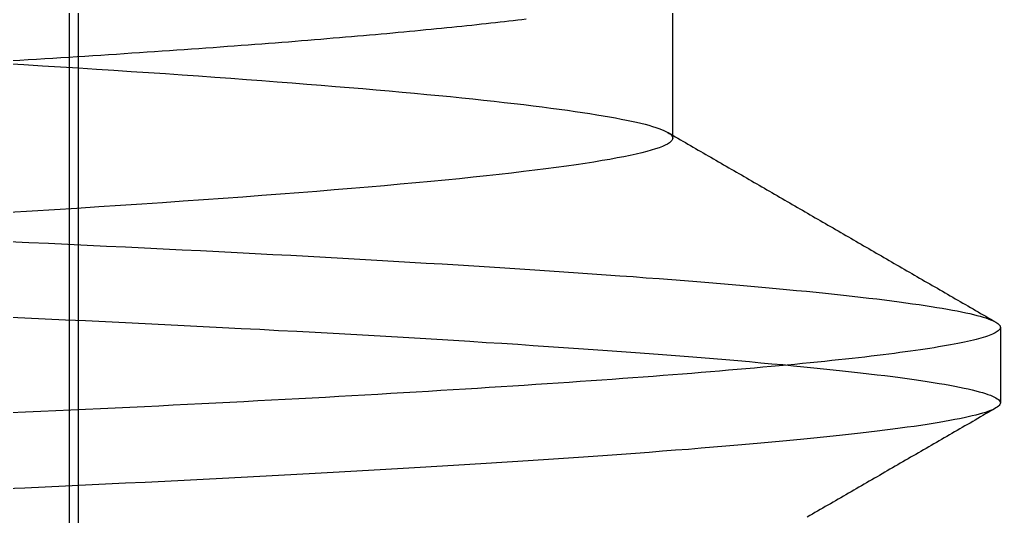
# Model space of a CAD drawing. Header units: millimetres. Extents: x 0 to 36.4, y -3.4 to 62.
# Drawn here: x 34.772 to 35.916, y 56.576 to 57.155 of the extents above; entities that cross this region are included whole.
import ezdxf

# ---------------------------------------------------------------- set-up
doc = ezdxf.new("R2010")
doc.units = ezdxf.units.MM

msp = doc.modelspace()

# ---------------------------------------------------------------- linework, layer by layer
at = {"color": 7, "linetype": 'Continuous'}
for p, q in [((34.8306, 54.7692), (34.8306, 59.8692)), ((34.8406, 59.7992), (34.8406, 52.4992)), ((35.5337, 57.0168), (35.5337, 57.1898)), ((35.3629, 57.1554), (35.358, 57.1548)), ((35.2582, 57.144), (35.2521, 57.1434)), ((35.2643, 57.1446), (35.2582, 57.144)), ((35.2704, 57.1452), (35.2643, 57.1446)), ((35.2763, 57.1458), (35.2704, 57.1452)), ((35.2822, 57.1464), (35.2763, 57.1458)), ((35.288, 57.147), (35.2822, 57.1464)), ((35.2938, 57.1476), (35.288, 57.147)), ((35.2995, 57.1482), (35.2938, 57.1476)), ((35.3052, 57.1488), (35.2995, 57.1482)), ((35.3107, 57.1494), (35.3052, 57.1488)), ((35.3162, 57.15), (35.3107, 57.1494)), ((35.3217, 57.1506), (35.3162, 57.15)), ((35.3271, 57.1512), (35.3217, 57.1506)), ((35.3324, 57.1518), (35.3271, 57.1512)), ((35.3376, 57.1524), (35.3324, 57.1518)), ((35.3428, 57.153), (35.3376, 57.1524)), ((35.3479, 57.1536), (35.3428, 57.153)), ((35.353, 57.1542), (35.3479, 57.1536)), ((35.358, 57.1548), (35.353, 57.1542)), ((35.1307, 57.1325), (35.1234, 57.1319)), ((35.138, 57.1331), (35.1307, 57.1325)), ((35.1452, 57.1337), (35.138, 57.1331)), ((35.1523, 57.1343), (35.1452, 57.1337)), ((35.1594, 57.1349), (35.1523, 57.1343)), ((35.1664, 57.1355), (35.1594, 57.1349)), ((35.1734, 57.1361), (35.1664, 57.1355)), ((35.1803, 57.1367), (35.1734, 57.1361)), ((35.1871, 57.1373), (35.1803, 57.1367)), ((35.1939, 57.1379), (35.1871, 57.1373)), ((35.2006, 57.1385), (35.1939, 57.1379)), ((35.2073, 57.1391), (35.2006, 57.1385)), ((35.2139, 57.1398), (35.2073, 57.1391)), ((35.2204, 57.1404), (35.2139, 57.1398)), ((35.2269, 57.141), (35.2204, 57.1404)), ((35.2333, 57.1416), (35.2269, 57.141)), ((35.2396, 57.1422), (35.2333, 57.1416)), ((35.2459, 57.1428), (35.2396, 57.1422)), ((35.2521, 57.1434), (35.2459, 57.1428)), ((34.9814, 57.121), (34.9729, 57.1204)), ((34.9897, 57.1216), (34.9814, 57.121)), ((34.9981, 57.1222), (34.9897, 57.1216)), ((35.0063, 57.1228), (34.9981, 57.1222)), ((35.0146, 57.1234), (35.0063, 57.1228)), ((35.0227, 57.124), (35.0146, 57.1234)), ((35.0308, 57.1246), (35.0227, 57.124)), ((35.0389, 57.1252), (35.0308, 57.1246)), ((35.0468, 57.1258), (35.0389, 57.1252)), ((35.0548, 57.1264), (35.0468, 57.1258)), ((35.0626, 57.127), (35.0548, 57.1264)), ((35.0704, 57.1276), (35.0626, 57.127)), ((35.0782, 57.1282), (35.0704, 57.1276)), ((35.0859, 57.1288), (35.0782, 57.1282)), ((35.0935, 57.1294), (35.0859, 57.1288)), ((35.101, 57.13), (35.0935, 57.1294)), ((35.1086, 57.1306), (35.101, 57.13)), ((35.116, 57.1313), (35.1086, 57.1306)), ((35.1234, 57.1319), (35.116, 57.1313)), ((34.8112, 57.1096), (34.8017, 57.1091)), ((34.8206, 57.1102), (34.8112, 57.1096)), ((34.83, 57.1108), (34.8206, 57.1102)), ((34.8394, 57.1114), (34.83, 57.1108)), ((34.8487, 57.112), (34.8394, 57.1114)), ((34.8579, 57.1126), (34.8487, 57.112)), ((34.8671, 57.1132), (34.8579, 57.1126)), ((34.8762, 57.1138), (34.8671, 57.1132)), ((34.8853, 57.1144), (34.8762, 57.1138)), ((34.8943, 57.115), (34.8853, 57.1144)), ((34.9033, 57.1156), (34.8943, 57.115)), ((34.9122, 57.1162), (34.9033, 57.1156)), ((34.921, 57.1168), (34.9122, 57.1162)), ((34.9298, 57.1174), (34.921, 57.1168)), ((34.9386, 57.118), (34.9298, 57.1174)), ((34.9472, 57.1186), (34.9386, 57.118)), ((34.9558, 57.1192), (34.9472, 57.1186)), ((34.9644, 57.1198), (34.9558, 57.1192)), ((34.9729, 57.1204), (34.9644, 57.1198)), ((34.7559, 57.1037), (34.7776, 57.1024)), ((34.7728, 57.1073), (34.7631, 57.1067)), ((34.7825, 57.1079), (34.7728, 57.1073)), ((34.7776, 57.1024), (34.799, 57.1011)), ((34.7921, 57.1085), (34.7825, 57.1079)), ((34.8017, 57.1091), (34.7921, 57.1085)), ((34.799, 57.1011), (34.8203, 57.0998)), ((34.8203, 57.0998), (34.8413, 57.0985)), ((34.8413, 57.0985), (34.862, 57.0972)), ((34.862, 57.0972), (34.8825, 57.0958)), ((34.8825, 57.0958), (34.9027, 57.0945)), ((34.9027, 57.0945), (34.9227, 57.0932)), ((34.9227, 57.0932), (34.9424, 57.0919)), ((34.9424, 57.0919), (34.9619, 57.0905)), ((34.9619, 57.0905), (34.981, 57.0892)), ((34.981, 57.0892), (34.9999, 57.0879)), ((34.9999, 57.0879), (35.0185, 57.0865)), ((35.0185, 57.0865), (35.0368, 57.0852)), ((35.0368, 57.0852), (35.0548, 57.0839)), ((35.0548, 57.0839), (35.0726, 57.0825)), ((35.0726, 57.0825), (35.09, 57.0812)), ((35.09, 57.0812), (35.1071, 57.0798)), ((35.1071, 57.0798), (35.124, 57.0785)), ((35.124, 57.0785), (35.1405, 57.0771)), ((35.1405, 57.0771), (35.1567, 57.0758)), ((35.1567, 57.0758), (35.1725, 57.0745)), ((35.1725, 57.0745), (35.1881, 57.0731)), ((35.1881, 57.0731), (35.2033, 57.0718)), ((35.2033, 57.0718), (35.2183, 57.0704)), ((35.2183, 57.0704), (35.2328, 57.0691)), ((35.2328, 57.0691), (35.2471, 57.0677)), ((35.2471, 57.0677), (35.261, 57.0664)), ((35.261, 57.0664), (35.2746, 57.0651)), ((35.2746, 57.0651), (35.2879, 57.0637)), ((35.2879, 57.0637), (35.3008, 57.0624)), ((35.3008, 57.0624), (35.3133, 57.0611)), ((35.3133, 57.0611), (35.3256, 57.0597)), ((35.3256, 57.0597), (35.3374, 57.0584)), ((35.3374, 57.0584), (35.349, 57.0571)), ((35.349, 57.0571), (35.3602, 57.0558)), ((35.3602, 57.0558), (35.371, 57.0544)), ((35.371, 57.0544), (35.3815, 57.0531)), ((35.3815, 57.0531), (35.3916, 57.0518)), ((35.3916, 57.0518), (35.4014, 57.0505)), ((35.4014, 57.0505), (35.4109, 57.0492)), ((35.4109, 57.0492), (35.4199, 57.0479)), ((35.4199, 57.0479), (35.4287, 57.0466)), ((35.4287, 57.0466), (35.437, 57.0454)), ((35.437, 57.0454), (35.4451, 57.0441)), ((35.4451, 57.0441), (35.4527, 57.0428)), ((35.4527, 57.0428), (35.46, 57.0416)), ((35.46, 57.0416), (35.467, 57.0403)), ((35.467, 57.0403), (35.4736, 57.039)), ((35.4736, 57.039), (35.4799, 57.0378)), ((35.4799, 57.0378), (35.4858, 57.0366)), ((35.4858, 57.0366), (35.4913, 57.0353)), ((35.4913, 57.0353), (35.4965, 57.0341)), ((35.4965, 57.0341), (35.5014, 57.0329)), ((35.5014, 57.0329), (35.5059, 57.0317)), ((35.5059, 57.0317), (35.5101, 57.0305)), ((35.5101, 57.0305), (35.5139, 57.0293)), ((35.5139, 57.0293), (35.5174, 57.0281)), ((35.5174, 57.0281), (35.5205, 57.0269)), ((35.5205, 57.0269), (35.5233, 57.0258)), ((35.5233, 57.0258), (35.5258, 57.0246)), ((35.5258, 57.0246), (35.5279, 57.0235)), ((35.5279, 57.0235), (35.5297, 57.0223)), ((35.528, 57.0235), (35.5279, 57.0235)), ((35.528, 57.0235), (35.5282, 57.0233)), ((35.5282, 57.0233), (35.5284, 57.0232)), ((35.5284, 57.0232), (35.5286, 57.023)), ((35.5286, 57.023), (35.5287, 57.023)), ((35.5287, 57.023), (35.5288, 57.0229)), ((35.5288, 57.0229), (35.5289, 57.0229)), ((35.5289, 57.0229), (35.5291, 57.0228)), ((35.5291, 57.0228), (35.5293, 57.0226)), ((35.5294, 57.0226), (35.5293, 57.0226)), ((35.5293, 57.0226), (35.5294, 57.0226)), ((35.5294, 57.0226), (35.5295, 57.0225)), ((35.5295, 57.0225), (35.5296, 57.0225)), ((35.5296, 57.0225), (35.5297, 57.0224)), ((35.5297, 57.0224), (35.5299, 57.0224)), ((35.5297, 57.0223), (35.5311, 57.0212)), ((35.5299, 57.0224), (35.53, 57.0223)), ((35.53, 57.0223), (35.53, 57.0222)), ((35.53, 57.0223), (35.5303, 57.022)), ((35.5304, 57.022), (35.5303, 57.022)), ((35.5303, 57.022), (35.5304, 57.022)), ((35.5304, 57.022), (35.5306, 57.022)), ((35.5306, 57.022), (35.5307, 57.0219)), ((35.5307, 57.0219), (35.5307, 57.0217)), ((35.5307, 57.0219), (35.531, 57.0216)), ((35.531, 57.0216), (35.5311, 57.0212)), ((35.5311, 57.0212), (35.5313, 57.0215)), ((35.5311, 57.0212), (35.5323, 57.0201)), ((35.5313, 57.0215), (35.5314, 57.0214)), ((35.5314, 57.0214), (35.5315, 57.0214)), ((35.5315, 57.0214), (35.5315, 57.0213)), ((35.5315, 57.0214), (35.5318, 57.0212)), ((35.5318, 57.0212), (35.5319, 57.0212)), ((35.5319, 57.0212), (35.5319, 57.0211)), ((35.5319, 57.0212), (35.5321, 57.021)), ((35.5321, 57.021), (35.5322, 57.021)), ((35.5322, 57.021), (35.5323, 57.0209)), ((35.5323, 57.0209), (35.5325, 57.0209)), ((35.5323, 57.0201), (35.5331, 57.019)), ((35.5325, 57.0209), (35.5327, 57.0207)), ((35.5327, 57.0207), (35.5329, 57.0206)), ((35.5329, 57.0206), (35.533, 57.0205)), ((35.533, 57.0205), (35.5331, 57.0204)), ((35.5331, 57.0204), (35.5332, 57.0204)), ((35.5331, 57.019), (35.5335, 57.0179)), ((35.5332, 57.0204), (35.5333, 57.0203)), ((35.5333, 57.0203), (35.5334, 57.0203)), ((35.5334, 57.0203), (35.5335, 57.0202)), ((35.5335, 57.0202), (35.5336, 57.0202)), ((35.5335, 57.0179), (35.5337, 57.0168)), ((35.5336, 57.0202), (35.5336, 57.0201)), ((35.5336, 57.0201), (35.5337, 57.0201)), ((35.5337, 57.0201), (35.5367, 57.0184)), ((35.5367, 57.0184), (35.5396, 57.0167)), ((35.5216, 57.007), (35.5178, 57.0056)), ((35.5248, 57.0085), (35.5216, 57.007)), ((35.5276, 57.0099), (35.5248, 57.0085)), ((35.5298, 57.0113), (35.5276, 57.0099)), ((35.5315, 57.0127), (35.5298, 57.0113)), ((35.5327, 57.0141), (35.5315, 57.0127)), ((35.5335, 57.0154), (35.5327, 57.0141)), ((35.5337, 57.0168), (35.5335, 57.0154)), ((35.5396, 57.0167), (35.5426, 57.0149)), ((35.5426, 57.0149), (35.5456, 57.0132)), ((35.5456, 57.0132), (35.5485, 57.0115)), ((35.5485, 57.0115), (35.5515, 57.0098)), ((35.5515, 57.0098), (35.5545, 57.0081)), ((35.5545, 57.0081), (35.5574, 57.0064)), ((35.5574, 57.0064), (35.5604, 57.0047)), ((35.4769, 56.9951), (35.4689, 56.9936)), ((35.4843, 56.9967), (35.4769, 56.9951)), ((35.4912, 56.9982), (35.4843, 56.9967)), ((35.4976, 56.9997), (35.4912, 56.9982)), ((35.5034, 57.0012), (35.4976, 56.9997)), ((35.5087, 57.0027), (35.5034, 57.0012)), ((35.5135, 57.0041), (35.5087, 57.0027)), ((35.5178, 57.0056), (35.5135, 57.0041)), ((35.5604, 57.0047), (35.5634, 57.0029)), ((35.5634, 57.0029), (35.5663, 57.0012)), ((35.5663, 57.0012), (35.5693, 56.9995)), ((35.5693, 56.9995), (35.5723, 56.9978)), ((35.5723, 56.9978), (35.5752, 56.9961)), ((35.5752, 56.9961), (35.5782, 56.9944)), ((35.4098, 56.9842), (35.398, 56.9826)), ((35.421, 56.9858), (35.4098, 56.9842)), ((35.4316, 56.9873), (35.421, 56.9858)), ((35.4417, 56.9889), (35.4316, 56.9873)), ((35.4513, 56.9905), (35.4417, 56.9889)), ((35.4604, 56.992), (35.4513, 56.9905)), ((35.4689, 56.9936), (35.4604, 56.992)), ((35.5782, 56.9944), (35.5812, 56.9926)), ((35.5812, 56.9926), (35.5841, 56.9909)), ((35.5841, 56.9909), (35.5871, 56.9892)), ((35.5871, 56.9892), (35.5901, 56.9875)), ((35.5901, 56.9875), (35.593, 56.9858)), ((35.593, 56.9858), (35.596, 56.9841)), ((35.596, 56.9841), (35.599, 56.9823)), ((35.3165, 56.9728), (35.301, 56.9712)), ((35.3314, 56.9745), (35.3165, 56.9728)), ((35.3458, 56.9761), (35.3314, 56.9745)), ((35.3596, 56.9777), (35.3458, 56.9761)), ((35.373, 56.9793), (35.3596, 56.9777)), ((35.3858, 56.981), (35.373, 56.9793)), ((35.398, 56.9826), (35.3858, 56.981)), ((35.599, 56.9823), (35.6019, 56.9806)), ((35.6019, 56.9806), (35.6049, 56.9789)), ((35.6049, 56.9789), (35.6079, 56.9772)), ((35.6079, 56.9772), (35.6108, 56.9755)), ((35.6108, 56.9755), (35.6138, 56.9738)), ((35.6138, 56.9738), (35.6168, 56.972)), ((35.1977, 56.9613), (35.1787, 56.9596)), ((35.2162, 56.9629), (35.1977, 56.9613)), ((35.2342, 56.9646), (35.2162, 56.9629)), ((35.2516, 56.9662), (35.2342, 56.9646)), ((35.2686, 56.9679), (35.2516, 56.9662)), ((35.2851, 56.9695), (35.2686, 56.9679)), ((35.301, 56.9712), (35.2851, 56.9695)), ((35.6168, 56.972), (35.6197, 56.9703)), ((35.6197, 56.9703), (35.6227, 56.9686)), ((35.6227, 56.9686), (35.6256, 56.9669)), ((35.6256, 56.9669), (35.6286, 56.9652)), ((35.6286, 56.9652), (35.6316, 56.9635)), ((35.6316, 56.9635), (35.6345, 56.9618)), ((35.6345, 56.9618), (35.6375, 56.96)), ((35.0548, 56.9497), (35.0325, 56.948)), ((35.0766, 56.9513), (35.0548, 56.9497)), ((35.098, 56.953), (35.0766, 56.9513)), ((35.1189, 56.9546), (35.098, 56.953)), ((35.1393, 56.9563), (35.1189, 56.9546)), ((35.1592, 56.9579), (35.1393, 56.9563)), ((35.1787, 56.9596), (35.1592, 56.9579)), ((35.6375, 56.96), (35.6405, 56.9583)), ((35.6405, 56.9583), (35.6434, 56.9566)), ((35.6434, 56.9566), (35.6464, 56.9549)), ((35.6464, 56.9549), (35.6494, 56.9532)), ((35.6494, 56.9532), (35.6523, 56.9515)), ((35.6523, 56.9515), (35.6553, 56.9497)), ((35.6553, 56.9497), (35.6583, 56.948)), ((34.89, 56.9382), (34.8648, 56.9366)), ((34.9148, 56.9398), (34.89, 56.9382)), ((34.9392, 56.9414), (34.9148, 56.9398)), ((34.9632, 56.9431), (34.9392, 56.9414)), ((34.9867, 56.9447), (34.9632, 56.9431)), ((35.0099, 56.9464), (34.9867, 56.9447)), ((35.0325, 56.948), (35.0099, 56.9464)), ((35.6583, 56.948), (35.6612, 56.9463)), ((35.6612, 56.9463), (35.6642, 56.9446)), ((35.6642, 56.9446), (35.6672, 56.9429)), ((35.6672, 56.9429), (35.6701, 56.9412)), ((35.6701, 56.9412), (35.6731, 56.9394)), ((35.6731, 56.9394), (35.6761, 56.9377)), ((34.787, 56.9317), (34.7604, 56.9301)), ((34.8133, 56.9333), (34.787, 56.9317)), ((34.8393, 56.9349), (34.8133, 56.9333)), ((34.8648, 56.9366), (34.8393, 56.9349)), ((35.6761, 56.9377), (35.679, 56.936)), ((35.679, 56.936), (35.682, 56.9343)), ((35.682, 56.9343), (35.685, 56.9326)), ((35.685, 56.9326), (35.6879, 56.9309)), ((35.6879, 56.9309), (35.6909, 56.9292)), ((35.6909, 56.9292), (35.6939, 56.9274)), ((35.6939, 56.9274), (35.6968, 56.9257)), ((35.6968, 56.9257), (35.6998, 56.924)), ((35.6998, 56.924), (35.7028, 56.9223)), ((35.7028, 56.9223), (35.7057, 56.9206)), ((35.7057, 56.9206), (35.7087, 56.9189)), ((35.7087, 56.9189), (35.7117, 56.9171)), ((35.7117, 56.9171), (35.7146, 56.9154)), ((35.7146, 56.9154), (35.7176, 56.9137)), ((35.7176, 56.9137), (35.7206, 56.912)), ((35.7206, 56.912), (35.7235, 56.9103)), ((35.7235, 56.9103), (35.7265, 56.9086)), ((35.7265, 56.9086), (35.7295, 56.9068)), ((35.7295, 56.9068), (35.7324, 56.9051)), ((35.7324, 56.9051), (35.7354, 56.9034)), ((34.7602, 56.8963), (34.7832, 56.8952)), ((34.7832, 56.8952), (34.8061, 56.8942)), ((34.8061, 56.8942), (34.8288, 56.8931)), ((34.8288, 56.8931), (34.8514, 56.8921)), ((34.8514, 56.8921), (34.8738, 56.891)), ((35.7354, 56.9034), (35.7384, 56.9017)), ((35.7384, 56.9017), (35.7413, 56.9)), ((35.7413, 56.9), (35.7443, 56.8983)), ((35.7443, 56.8983), (35.7473, 56.8966)), ((35.7473, 56.8966), (35.7502, 56.8948)), ((35.7502, 56.8948), (35.7532, 56.8931)), ((35.7532, 56.8931), (35.7562, 56.8914)), ((34.8738, 56.891), (34.896, 56.8899)), ((34.896, 56.8899), (34.9181, 56.8889)), ((34.9181, 56.8889), (34.94, 56.8878)), ((34.94, 56.8878), (34.9618, 56.8867)), ((34.9618, 56.8867), (34.9834, 56.8856)), ((34.9834, 56.8856), (35.0048, 56.8845)), ((35.0048, 56.8845), (35.026, 56.8834)), ((35.026, 56.8834), (35.047, 56.8824)), ((35.047, 56.8824), (35.0678, 56.8813)), ((35.0678, 56.8813), (35.0885, 56.8802)), ((35.7562, 56.8914), (35.7591, 56.8897)), ((35.7591, 56.8897), (35.7621, 56.888)), ((35.7621, 56.888), (35.7651, 56.8863)), ((35.7651, 56.8863), (35.768, 56.8845)), ((35.768, 56.8845), (35.771, 56.8828)), ((35.771, 56.8828), (35.774, 56.8811)), ((35.774, 56.8811), (35.7769, 56.8794)), ((35.0885, 56.8802), (35.109, 56.879)), ((35.109, 56.879), (35.1292, 56.8779)), ((35.1292, 56.8779), (35.1493, 56.8768)), ((35.1493, 56.8768), (35.1691, 56.8757)), ((35.1691, 56.8757), (35.1887, 56.8746)), ((35.1887, 56.8746), (35.2082, 56.8735)), ((35.2082, 56.8735), (35.2274, 56.8723)), ((35.2274, 56.8723), (35.2464, 56.8712)), ((35.2464, 56.8712), (35.2651, 56.8701)), ((35.2651, 56.8701), (35.2837, 56.869)), ((35.7769, 56.8794), (35.7799, 56.8777)), ((35.7799, 56.8777), (35.7829, 56.876)), ((35.7829, 56.876), (35.7858, 56.8743)), ((35.7858, 56.8743), (35.7888, 56.8725)), ((35.7888, 56.8725), (35.7918, 56.8708)), ((35.7918, 56.8708), (35.7947, 56.8691)), ((35.2837, 56.869), (35.302, 56.8678)), ((35.302, 56.8678), (35.3201, 56.8667)), ((35.3201, 56.8667), (35.3379, 56.8656)), ((35.3379, 56.8656), (35.3555, 56.8644)), ((35.3555, 56.8644), (35.3729, 56.8633)), ((35.3729, 56.8633), (35.39, 56.8621)), ((35.39, 56.8621), (35.4069, 56.861)), ((35.4069, 56.861), (35.4235, 56.8598)), ((35.4235, 56.8598), (35.4399, 56.8587)), ((35.4399, 56.8587), (35.4561, 56.8576)), ((35.7947, 56.8691), (35.7977, 56.8674)), ((35.7977, 56.8674), (35.8006, 56.8657)), ((35.8006, 56.8657), (35.8036, 56.864)), ((35.8036, 56.864), (35.8066, 56.8622)), ((35.8066, 56.8622), (35.8095, 56.8605)), ((35.8095, 56.8605), (35.8125, 56.8588)), ((35.8125, 56.8588), (35.8155, 56.8571)), ((35.4561, 56.8576), (35.4719, 56.8564)), ((35.4719, 56.8564), (35.4876, 56.8553)), ((35.4876, 56.8553), (35.5029, 56.8541)), ((35.5029, 56.8541), (35.518, 56.853)), ((35.518, 56.853), (35.5328, 56.8518)), ((35.5328, 56.8518), (35.5474, 56.8507)), ((35.5474, 56.8507), (35.5617, 56.8496)), ((35.5617, 56.8496), (35.5757, 56.8484)), ((35.5757, 56.8484), (35.5895, 56.8473)), ((35.5895, 56.8473), (35.603, 56.8461)), ((35.8155, 56.8571), (35.8184, 56.8554)), ((35.8184, 56.8554), (35.8214, 56.8537)), ((35.8214, 56.8537), (35.8244, 56.852)), ((35.8244, 56.852), (35.8273, 56.8502)), ((35.8273, 56.8502), (35.8303, 56.8485)), ((35.8303, 56.8485), (35.8333, 56.8468)), ((35.8333, 56.8468), (35.8362, 56.8451)), ((35.603, 56.8461), (35.6162, 56.845)), ((35.6162, 56.845), (35.6291, 56.8439)), ((35.6291, 56.8439), (35.6418, 56.8427)), ((35.6418, 56.8427), (35.6541, 56.8416)), ((35.6541, 56.8416), (35.6662, 56.8405)), ((35.6662, 56.8405), (35.678, 56.8393)), ((35.678, 56.8393), (35.6896, 56.8382)), ((35.6896, 56.8382), (35.7008, 56.8371)), ((35.7008, 56.8371), (35.7118, 56.836)), ((35.7118, 56.836), (35.7224, 56.8348)), ((35.8362, 56.8451), (35.8392, 56.8434)), ((35.8392, 56.8434), (35.8422, 56.8417)), ((35.8422, 56.8417), (35.8451, 56.8399)), ((35.8451, 56.8399), (35.8481, 56.8382)), ((35.8481, 56.8382), (35.8511, 56.8365)), ((35.8511, 56.8365), (35.854, 56.8348)), ((35.7224, 56.8348), (35.7328, 56.8337)), ((35.7328, 56.8337), (35.7429, 56.8326)), ((35.7429, 56.8326), (35.7527, 56.8315)), ((35.7527, 56.8315), (35.7623, 56.8304)), ((35.7623, 56.8304), (35.7715, 56.8293)), ((35.7715, 56.8293), (35.7804, 56.8282)), ((35.7804, 56.8282), (35.7891, 56.8271)), ((35.7891, 56.8271), (35.7975, 56.826)), ((35.7975, 56.826), (35.8055, 56.8249)), ((35.8055, 56.8249), (35.8133, 56.8238)), ((35.8133, 56.8238), (35.8208, 56.8227)), ((35.854, 56.8348), (35.857, 56.8331)), ((35.857, 56.8331), (35.86, 56.8314)), ((35.86, 56.8314), (35.8629, 56.8296)), ((35.8629, 56.8296), (35.8659, 56.8279)), ((35.8659, 56.8279), (35.8689, 56.8262)), ((35.8689, 56.8262), (35.8718, 56.8245)), ((35.8718, 56.8245), (35.8748, 56.8228)), ((35.8208, 56.8227), (35.828, 56.8217)), ((35.828, 56.8217), (35.8349, 56.8206)), ((35.8349, 56.8206), (35.8415, 56.8195)), ((35.8415, 56.8195), (35.8479, 56.8185)), ((35.8479, 56.8185), (35.8539, 56.8174)), ((35.8539, 56.8174), (35.8597, 56.8163)), ((35.8597, 56.8163), (35.8651, 56.8153)), ((35.8651, 56.8153), (35.8703, 56.8143)), ((35.8703, 56.8143), (35.8752, 56.8132)), ((35.8748, 56.8228), (35.8778, 56.8211)), ((35.8752, 56.8132), (35.8798, 56.8122)), ((35.8778, 56.8211), (35.8807, 56.8194)), ((35.8798, 56.8122), (35.8841, 56.8112)), ((35.8807, 56.8194), (35.8837, 56.8176)), ((35.8837, 56.8176), (35.8867, 56.8159)), ((35.8867, 56.8159), (35.8896, 56.8142)), ((35.8896, 56.8142), (35.8926, 56.8125)), ((35.8926, 56.8125), (35.8956, 56.8108)), ((34.7546, 56.8083), (34.7785, 56.8072)), ((34.7785, 56.8072), (34.8023, 56.8061)), ((34.8023, 56.8061), (34.8259, 56.8051)), ((34.8259, 56.8051), (34.8494, 56.804)), ((34.8494, 56.804), (34.8727, 56.8029)), ((34.8727, 56.8029), (34.8958, 56.8018)), ((34.8958, 56.8018), (34.9188, 56.8006)), ((35.8841, 56.8112), (35.8882, 56.8101)), ((35.8882, 56.8101), (35.8919, 56.8091)), ((35.8919, 56.8091), (35.8954, 56.8081)), ((35.8954, 56.8081), (35.8986, 56.8071)), ((35.8956, 56.8108), (35.8985, 56.8091)), ((35.8985, 56.8091), (35.9015, 56.8073)), ((35.8986, 56.8071), (35.9015, 56.8061)), ((35.9015, 56.8073), (35.9045, 56.8056)), ((35.9015, 56.8061), (35.9041, 56.8051)), ((35.9041, 56.8051), (35.9065, 56.8042)), ((35.9045, 56.8056), (35.9074, 56.8039)), ((35.9065, 56.8042), (35.9086, 56.8032)), ((35.9074, 56.8039), (35.9104, 56.8022)), ((35.9086, 56.8032), (35.9104, 56.8022)), ((35.9104, 56.8022), (35.9116, 56.8015)), ((35.9116, 56.8015), (35.9127, 56.8007)), ((35.9127, 56.8007), (35.9135, 56.8)), ((34.9188, 56.8006), (34.9416, 56.7995)), ((34.9416, 56.7995), (34.9642, 56.7984)), ((34.9642, 56.7984), (34.9866, 56.7973)), ((34.9866, 56.7973), (35.0088, 56.7961)), ((35.0088, 56.7961), (35.0308, 56.795)), ((35.0308, 56.795), (35.0526, 56.7939)), ((35.0526, 56.7939), (35.0742, 56.7927)), ((35.0742, 56.7927), (35.0956, 56.7916)), ((35.0956, 56.7916), (35.1168, 56.7904)), ((35.1168, 56.7904), (35.1378, 56.7893)), ((35.1378, 56.7893), (35.1585, 56.7881)), ((35.9094, 56.7898), (35.9079, 56.7891)), ((35.9107, 56.7906), (35.9094, 56.7898)), ((35.9119, 56.7913), (35.9107, 56.7906)), ((35.9129, 56.792), (35.9119, 56.7913)), ((35.9138, 56.7928), (35.9129, 56.792)), ((35.9135, 56.8), (35.9143, 56.7993)), ((35.9144, 56.7935), (35.9138, 56.7928)), ((35.9143, 56.7993), (35.9148, 56.7985)), ((35.915, 56.7942), (35.9144, 56.7935)), ((35.9148, 56.7985), (35.9152, 56.7978)), ((35.9153, 56.795), (35.915, 56.7942)), ((35.9152, 56.7978), (35.9155, 56.7971)), ((35.9155, 56.7957), (35.9153, 56.795)), ((35.9155, 56.7971), (35.9156, 56.7964)), ((35.9156, 56.7964), (35.9155, 56.7957)), ((35.9156, 56.7964), (35.9156, 56.7081)), ((35.1585, 56.7881), (35.179, 56.7869)), ((35.179, 56.7869), (35.1993, 56.7858)), ((35.1993, 56.7858), (35.2194, 56.7846)), ((35.2194, 56.7846), (35.2392, 56.7834)), ((35.2392, 56.7834), (35.2588, 56.7823)), ((35.2588, 56.7823), (35.2781, 56.7811)), ((35.2781, 56.7811), (35.2972, 56.7799)), ((35.2972, 56.7799), (35.3161, 56.7787)), ((35.3161, 56.7787), (35.3347, 56.7776)), ((35.8698, 56.7782), (35.8659, 56.7774)), ((35.8737, 56.779), (35.8698, 56.7782)), ((35.8773, 56.7798), (35.8737, 56.779)), ((35.8808, 56.7806), (35.8773, 56.7798)), ((35.8841, 56.7814), (35.8808, 56.7806)), ((35.8872, 56.7822), (35.8841, 56.7814)), ((35.8902, 56.7829), (35.8872, 56.7822)), ((35.893, 56.7837), (35.8902, 56.7829)), ((35.8956, 56.7845), (35.893, 56.7837)), ((35.8981, 56.7853), (35.8956, 56.7845)), ((35.9004, 56.786), (35.8981, 56.7853)), ((35.9025, 56.7868), (35.9004, 56.786)), ((35.9045, 56.7876), (35.9025, 56.7868)), ((35.9063, 56.7883), (35.9045, 56.7876)), ((35.9079, 56.7891), (35.9063, 56.7883)), ((35.3347, 56.7776), (35.353, 56.7764)), ((35.353, 56.7764), (35.3711, 56.7752)), ((35.3711, 56.7752), (35.389, 56.774)), ((35.389, 56.774), (35.4065, 56.7728)), ((35.4065, 56.7728), (35.4238, 56.7716)), ((35.4238, 56.7716), (35.4408, 56.7704)), ((35.4408, 56.7704), (35.4576, 56.7693)), ((35.4576, 56.7693), (35.474, 56.7681)), ((35.474, 56.7681), (35.4902, 56.7669)), ((35.4902, 56.7669), (35.5061, 56.7657)), ((35.7986, 56.7667), (35.7922, 56.7659)), ((35.8048, 56.7676), (35.7986, 56.7667)), ((35.8108, 56.7684), (35.8048, 56.7676)), ((35.8167, 56.7692), (35.8108, 56.7684)), ((35.8224, 56.7701), (35.8167, 56.7692)), ((35.8279, 56.7709), (35.8224, 56.7701)), ((35.8332, 56.7717), (35.8279, 56.7709)), ((35.8384, 56.7725), (35.8332, 56.7717)), ((35.8434, 56.7734), (35.8384, 56.7725)), ((35.8482, 56.7742), (35.8434, 56.7734)), ((35.8529, 56.775), (35.8482, 56.7742)), ((35.8574, 56.7758), (35.8529, 56.775)), ((35.8617, 56.7766), (35.8574, 56.7758)), ((35.8659, 56.7774), (35.8617, 56.7766)), ((35.5061, 56.7657), (35.5218, 56.7645)), ((35.5218, 56.7645), (35.5371, 56.7633)), ((35.5371, 56.7633), (35.5522, 56.7621)), ((35.5522, 56.7621), (35.5669, 56.7609)), ((35.5669, 56.7609), (35.5814, 56.7598)), ((35.5814, 56.7598), (35.5956, 56.7586)), ((35.5956, 56.7586), (35.6095, 56.7574)), ((35.6095, 56.7574), (35.623, 56.7562)), ((35.623, 56.7562), (35.6363, 56.755)), ((35.6363, 56.755), (35.6493, 56.7538)), ((35.7024, 56.7556), (35.6938, 56.7548)), ((35.7108, 56.7565), (35.7024, 56.7556)), ((35.719, 56.7574), (35.7108, 56.7565)), ((35.7271, 56.7582), (35.719, 56.7574)), ((35.735, 56.7591), (35.7271, 56.7582)), ((35.7428, 56.7599), (35.735, 56.7591)), ((35.7504, 56.7608), (35.7428, 56.7599)), ((35.7578, 56.7616), (35.7504, 56.7608)), ((35.765, 56.7625), (35.7578, 56.7616)), ((35.7721, 56.7633), (35.765, 56.7625)), ((35.7789, 56.7642), (35.7721, 56.7633)), ((35.7857, 56.765), (35.7789, 56.7642)), ((35.7922, 56.7659), (35.7857, 56.765)), ((35.5777, 56.7443), (35.5669, 56.7434)), ((35.5883, 56.7452), (35.5777, 56.7443)), ((35.5987, 56.7461), (35.5883, 56.7452)), ((35.6089, 56.7469), (35.5987, 56.7461)), ((35.619, 56.7478), (35.6089, 56.7469)), ((35.6289, 56.7487), (35.619, 56.7478)), ((35.6387, 56.7496), (35.6289, 56.7487)), ((35.6483, 56.7504), (35.6387, 56.7496)), ((35.6577, 56.7513), (35.6483, 56.7504)), ((35.6493, 56.7538), (35.662, 56.7527)), ((35.667, 56.7522), (35.6577, 56.7513)), ((35.662, 56.7527), (35.6744, 56.7515)), ((35.6761, 56.753), (35.667, 56.7522)), ((35.6744, 56.7515), (35.6864, 56.7503)), ((35.685, 56.7539), (35.6761, 56.753)), ((35.6938, 56.7548), (35.685, 56.7539)), ((35.6864, 56.7503), (35.6982, 56.7491)), ((35.6982, 56.7491), (35.7096, 56.748)), ((35.7096, 56.748), (35.7208, 56.7468)), ((35.7208, 56.7468), (35.7316, 56.7457)), ((35.7316, 56.7457), (35.7421, 56.7445)), ((35.7421, 56.7445), (35.7524, 56.7433)), ((35.4259, 56.7329), (35.4131, 56.732)), ((35.4385, 56.7338), (35.4259, 56.7329)), ((35.4509, 56.7346), (35.4385, 56.7338)), ((35.4632, 56.7355), (35.4509, 56.7346)), ((35.4754, 56.7364), (35.4632, 56.7355)), ((35.4874, 56.7373), (35.4754, 56.7364)), ((35.4992, 56.7382), (35.4874, 56.7373)), ((35.5109, 56.739), (35.4992, 56.7382)), ((35.5224, 56.7399), (35.5109, 56.739)), ((35.5338, 56.7408), (35.5224, 56.7399)), ((35.545, 56.7417), (35.5338, 56.7408)), ((35.5561, 56.7425), (35.545, 56.7417)), ((35.5669, 56.7434), (35.5561, 56.7425)), ((35.7524, 56.7433), (35.7623, 56.7422)), ((35.7623, 56.7422), (35.7719, 56.741)), ((35.7719, 56.741), (35.7811, 56.7399)), ((35.7811, 56.7399), (35.7901, 56.7388)), ((35.7901, 56.7388), (35.7987, 56.7376)), ((35.7987, 56.7376), (35.8071, 56.7365)), ((35.8071, 56.7365), (35.8151, 56.7354)), ((35.8151, 56.7354), (35.8228, 56.7342)), ((35.8228, 56.7342), (35.8302, 56.7331)), ((35.8302, 56.7331), (35.8373, 56.732)), ((35.2491, 56.7215), (35.2345, 56.7206)), ((35.2635, 56.7224), (35.2491, 56.7215)), ((35.2778, 56.7232), (35.2635, 56.7224)), ((35.292, 56.7241), (35.2778, 56.7232)), ((35.306, 56.725), (35.292, 56.7241)), ((35.3199, 56.7259), (35.306, 56.725)), ((35.3336, 56.7267), (35.3199, 56.7259)), ((35.3472, 56.7276), (35.3336, 56.7267)), ((35.3607, 56.7285), (35.3472, 56.7276)), ((35.374, 56.7294), (35.3607, 56.7285)), ((35.3872, 56.7302), (35.374, 56.7294)), ((35.4002, 56.7311), (35.3872, 56.7302)), ((35.4131, 56.732), (35.4002, 56.7311)), ((35.8373, 56.732), (35.8441, 56.7309)), ((35.8441, 56.7309), (35.8505, 56.7298)), ((35.8505, 56.7298), (35.8567, 56.7287)), ((35.8567, 56.7287), (35.8625, 56.7276)), ((35.8625, 56.7276), (35.868, 56.7265)), ((35.868, 56.7265), (35.8732, 56.7255)), ((35.8732, 56.7255), (35.8781, 56.7244)), ((35.8781, 56.7244), (35.8827, 56.7233)), ((35.8827, 56.7233), (35.887, 56.7222)), ((35.887, 56.7222), (35.891, 56.7212)), ((35.891, 56.7212), (35.8947, 56.7201)), ((35.0339, 56.7095), (35.0176, 56.7087)), ((35.05, 56.7104), (35.0339, 56.7095)), ((35.0661, 56.7112), (35.05, 56.7104)), ((35.082, 56.7121), (35.0661, 56.7112)), ((35.0978, 56.7129), (35.082, 56.7121)), ((35.1134, 56.7138), (35.0978, 56.7129)), ((35.129, 56.7146), (35.1134, 56.7138)), ((35.1444, 56.7155), (35.129, 56.7146)), ((35.1598, 56.7163), (35.1444, 56.7155)), ((35.175, 56.7172), (35.1598, 56.7163)), ((35.19, 56.7181), (35.175, 56.7172)), ((35.205, 56.7189), (35.19, 56.7181)), ((35.2198, 56.7198), (35.205, 56.7189)), ((35.2345, 56.7206), (35.2198, 56.7198)), ((35.8947, 56.7201), (35.8981, 56.7191)), ((35.8981, 56.7191), (35.9011, 56.7181)), ((35.9011, 56.7181), (35.9039, 56.717)), ((35.9039, 56.717), (35.9064, 56.716)), ((35.9064, 56.716), (35.9086, 56.715)), ((35.9086, 56.715), (35.9104, 56.714)), ((35.9104, 56.714), (35.912, 56.713)), ((35.912, 56.713), (35.9133, 56.712)), ((35.9133, 56.712), (35.9143, 56.711)), ((35.9143, 56.711), (35.915, 56.71)), ((35.915, 56.71), (35.9155, 56.7091)), ((34.7971, 56.698), (34.7795, 56.6972)), ((34.8146, 56.6988), (34.7971, 56.698)), ((34.8321, 56.6996), (34.8146, 56.6988)), ((34.8494, 56.7004), (34.8321, 56.6996)), ((34.8667, 56.7012), (34.8494, 56.7004)), ((34.8839, 56.702), (34.8667, 56.7012)), ((34.9009, 56.7029), (34.8839, 56.702)), ((34.9179, 56.7037), (34.9009, 56.7029)), ((34.9348, 56.7045), (34.9179, 56.7037)), ((34.9516, 56.7053), (34.9348, 56.7045)), ((34.9682, 56.7062), (34.9516, 56.7053)), ((34.9848, 56.707), (34.9682, 56.7062)), ((35.0013, 56.7078), (34.9848, 56.707)), ((35.0176, 56.7087), (35.0013, 56.7078)), ((35.9011, 56.6981), (35.8981, 56.6971)), ((35.9039, 56.6991), (35.9011, 56.6981)), ((35.9044, 56.6987), (35.9014, 56.6969)), ((35.9064, 56.7002), (35.9039, 56.6991)), ((35.9074, 56.7004), (35.9044, 56.6987)), ((35.9086, 56.7012), (35.9064, 56.7002)), ((35.9104, 56.7022), (35.9074, 56.7004)), ((35.9104, 56.7022), (35.9086, 56.7012)), ((35.912, 56.7032), (35.9104, 56.7022)), ((35.9133, 56.7042), (35.912, 56.7032)), ((35.9143, 56.7052), (35.9133, 56.7042)), ((35.915, 56.7062), (35.9143, 56.7052)), ((35.9155, 56.7071), (35.915, 56.7062)), ((35.9155, 56.7091), (35.9156, 56.7081)), ((35.9156, 56.7081), (35.9155, 56.7071)), ((34.7795, 56.6972), (34.7618, 56.6964)), ((35.8505, 56.6864), (35.8441, 56.6853)), ((35.8567, 56.6875), (35.8505, 56.6864)), ((35.8625, 56.6886), (35.8567, 56.6875)), ((35.868, 56.6896), (35.8625, 56.6886)), ((35.8732, 56.6907), (35.868, 56.6896)), ((35.8781, 56.6918), (35.8732, 56.6907)), ((35.8827, 56.6929), (35.8781, 56.6918)), ((35.8833, 56.6865), (35.8803, 56.6847)), ((35.887, 56.6939), (35.8827, 56.6929)), ((35.8863, 56.6882), (35.8833, 56.6865)), ((35.8893, 56.69), (35.8863, 56.6882)), ((35.891, 56.695), (35.887, 56.6939)), ((35.8923, 56.6917), (35.8893, 56.69)), ((35.8947, 56.696), (35.891, 56.695)), ((35.8953, 56.6935), (35.8923, 56.6917)), ((35.8981, 56.6971), (35.8947, 56.696)), ((35.8983, 56.6952), (35.8953, 56.6935)), ((35.9014, 56.6969), (35.8983, 56.6952)), ((35.7719, 56.6751), (35.7623, 56.674)), ((35.7811, 56.6763), (35.7719, 56.6751)), ((35.7901, 56.6774), (35.7811, 56.6763)), ((35.7987, 56.6785), (35.7901, 56.6774)), ((35.8071, 56.6797), (35.7987, 56.6785)), ((35.8151, 56.6808), (35.8071, 56.6797)), ((35.8228, 56.6819), (35.8151, 56.6808)), ((35.8302, 56.683), (35.8228, 56.6819)), ((35.8373, 56.6842), (35.8302, 56.683)), ((35.8441, 56.6853), (35.8373, 56.6842)), ((35.8652, 56.676), (35.8622, 56.6743)), ((35.8682, 56.6778), (35.8652, 56.676)), ((35.8712, 56.6795), (35.8682, 56.6778)), ((35.8742, 56.6813), (35.8712, 56.6795)), ((35.8773, 56.683), (35.8742, 56.6813)), ((35.8803, 56.6847), (35.8773, 56.683)), ((35.662, 56.6635), (35.6493, 56.6623)), ((35.6744, 56.6647), (35.662, 56.6635)), ((35.6864, 56.6659), (35.6744, 56.6647)), ((35.6982, 56.667), (35.6864, 56.6659)), ((35.7096, 56.6682), (35.6982, 56.667)), ((35.7208, 56.6694), (35.7096, 56.6682)), ((35.7316, 56.6705), (35.7208, 56.6694)), ((35.7421, 56.6717), (35.7316, 56.6705)), ((35.7524, 56.6728), (35.7421, 56.6717)), ((35.7623, 56.674), (35.7524, 56.6728)), ((35.8441, 56.6638), (35.8411, 56.6621)), ((35.8471, 56.6656), (35.8441, 56.6638)), ((35.8501, 56.6673), (35.8471, 56.6656)), ((35.8531, 56.6691), (35.8501, 56.6673)), ((35.8562, 56.6708), (35.8531, 56.6691)), ((35.8592, 56.6725), (35.8562, 56.6708)), ((35.8622, 56.6743), (35.8592, 56.6725)), ((35.5371, 56.6529), (35.5218, 56.6517)), ((35.5522, 56.654), (35.5371, 56.6529)), ((35.5669, 56.6552), (35.5522, 56.654)), ((35.5814, 56.6564), (35.5669, 56.6552)), ((35.5956, 56.6576), (35.5814, 56.6564)), ((35.6095, 56.6588), (35.5956, 56.6576)), ((35.623, 56.66), (35.6095, 56.6588)), ((35.6363, 56.6612), (35.623, 56.66)), ((35.6493, 56.6623), (35.6363, 56.6612)), ((35.826, 56.6534), (35.823, 56.6516)), ((35.829, 56.6551), (35.826, 56.6534)), ((35.8321, 56.6569), (35.829, 56.6551)), ((35.8351, 56.6586), (35.8321, 56.6569)), ((35.8381, 56.6603), (35.8351, 56.6586)), ((35.8411, 56.6621), (35.8381, 56.6603)), ((35.3711, 56.641), (35.353, 56.6398)), ((35.389, 56.6422), (35.3711, 56.641)), ((35.4065, 56.6433), (35.389, 56.6422)), ((35.4238, 56.6445), (35.4065, 56.6433)), ((35.4408, 56.6457), (35.4238, 56.6445)), ((35.4576, 56.6469), (35.4408, 56.6457)), ((35.474, 56.6481), (35.4576, 56.6469)), ((35.4902, 56.6493), (35.474, 56.6481)), ((35.5061, 56.6505), (35.4902, 56.6493)), ((35.5218, 56.6517), (35.5061, 56.6505)), ((35.8049, 56.6412), (35.8019, 56.6394)), ((35.808, 56.6429), (35.8049, 56.6412)), ((35.811, 56.6447), (35.808, 56.6429)), ((35.814, 56.6464), (35.811, 56.6447)), ((35.817, 56.6481), (35.814, 56.6464)), ((35.82, 56.6499), (35.817, 56.6481)), ((35.823, 56.6516), (35.82, 56.6499)), ((35.179, 56.6292), (35.1585, 56.6281)), ((35.1993, 56.6304), (35.179, 56.6292)), ((35.2194, 56.6316), (35.1993, 56.6304)), ((35.2392, 56.6327), (35.2194, 56.6316)), ((35.2588, 56.6339), (35.2392, 56.6327)), ((35.2781, 56.6351), (35.2588, 56.6339)), ((35.2972, 56.6363), (35.2781, 56.6351)), ((35.3161, 56.6374), (35.2972, 56.6363)), ((35.3347, 56.6386), (35.3161, 56.6374)), ((35.353, 56.6398), (35.3347, 56.6386)), ((35.7869, 56.6307), (35.7838, 56.629)), ((35.7899, 56.6325), (35.7869, 56.6307)), ((35.7929, 56.6342), (35.7899, 56.6325)), ((35.7959, 56.6359), (35.7929, 56.6342)), ((35.7989, 56.6377), (35.7959, 56.6359)), ((35.8019, 56.6394), (35.7989, 56.6377)), ((34.9642, 56.6178), (34.9416, 56.6167)), ((34.9866, 56.6189), (34.9642, 56.6178)), ((35.0088, 56.62), (34.9866, 56.6189)), ((35.0308, 56.6212), (35.0088, 56.62)), ((35.0526, 56.6223), (35.0308, 56.6212)), ((35.0742, 56.6235), (35.0526, 56.6223)), ((35.0956, 56.6246), (35.0742, 56.6235)), ((35.1168, 56.6258), (35.0956, 56.6246)), ((35.1378, 56.6269), (35.1168, 56.6258)), ((35.1585, 56.6281), (35.1378, 56.6269)), ((35.7658, 56.6185), (35.7628, 56.6168)), ((35.7688, 56.6203), (35.7658, 56.6185)), ((35.7718, 56.622), (35.7688, 56.6203)), ((35.7748, 56.6237), (35.7718, 56.622)), ((35.7778, 56.6255), (35.7748, 56.6237)), ((35.7808, 56.6272), (35.7778, 56.6255)), ((35.7838, 56.629), (35.7808, 56.6272)), ((34.7785, 56.6089), (34.7546, 56.6079)), ((34.8023, 56.61), (34.7785, 56.6089)), ((34.8259, 56.6111), (34.8023, 56.61)), ((34.8494, 56.6122), (34.8259, 56.6111)), ((34.8727, 56.6133), (34.8494, 56.6122)), ((34.8958, 56.6144), (34.8727, 56.6133)), ((34.9188, 56.6155), (34.8958, 56.6144)), ((34.9416, 56.6167), (34.9188, 56.6155)), ((35.7477, 56.6081), (35.7447, 56.6063)), ((35.7507, 56.6098), (35.7477, 56.6081)), ((35.7537, 56.6115), (35.7507, 56.6098)), ((35.7567, 56.6133), (35.7537, 56.6115)), ((35.7597, 56.615), (35.7567, 56.6133)), ((35.7628, 56.6168), (35.7597, 56.615)), ((35.7266, 56.5959), (35.7236, 56.5941)), ((35.7296, 56.5976), (35.7266, 56.5959)), ((35.7326, 56.5994), (35.7296, 56.5976)), ((35.7356, 56.6011), (35.7326, 56.5994)), ((35.7387, 56.6028), (35.7356, 56.6011)), ((35.7417, 56.6046), (35.7387, 56.6028)), ((35.7447, 56.6063), (35.7417, 56.6046)), ((35.7055, 56.5837), (35.7025, 56.5819)), ((35.7085, 56.5854), (35.7055, 56.5837)), ((35.7115, 56.5872), (35.7085, 56.5854)), ((35.7145, 56.5889), (35.7115, 56.5872)), ((35.7176, 56.5906), (35.7145, 56.5889)), ((35.7206, 56.5924), (35.7176, 56.5906)), ((35.7236, 56.5941), (35.7206, 56.5924)), ((35.6935, 56.5767), (35.6904, 56.575)), ((35.6965, 56.5784), (35.6935, 56.5767)), ((35.6995, 56.5802), (35.6965, 56.5784)), ((35.7025, 56.5819), (35.6995, 56.5802))]:
    msp.add_line(p, q, dxfattribs=at)

doc.saveas('drawing.dxf')
